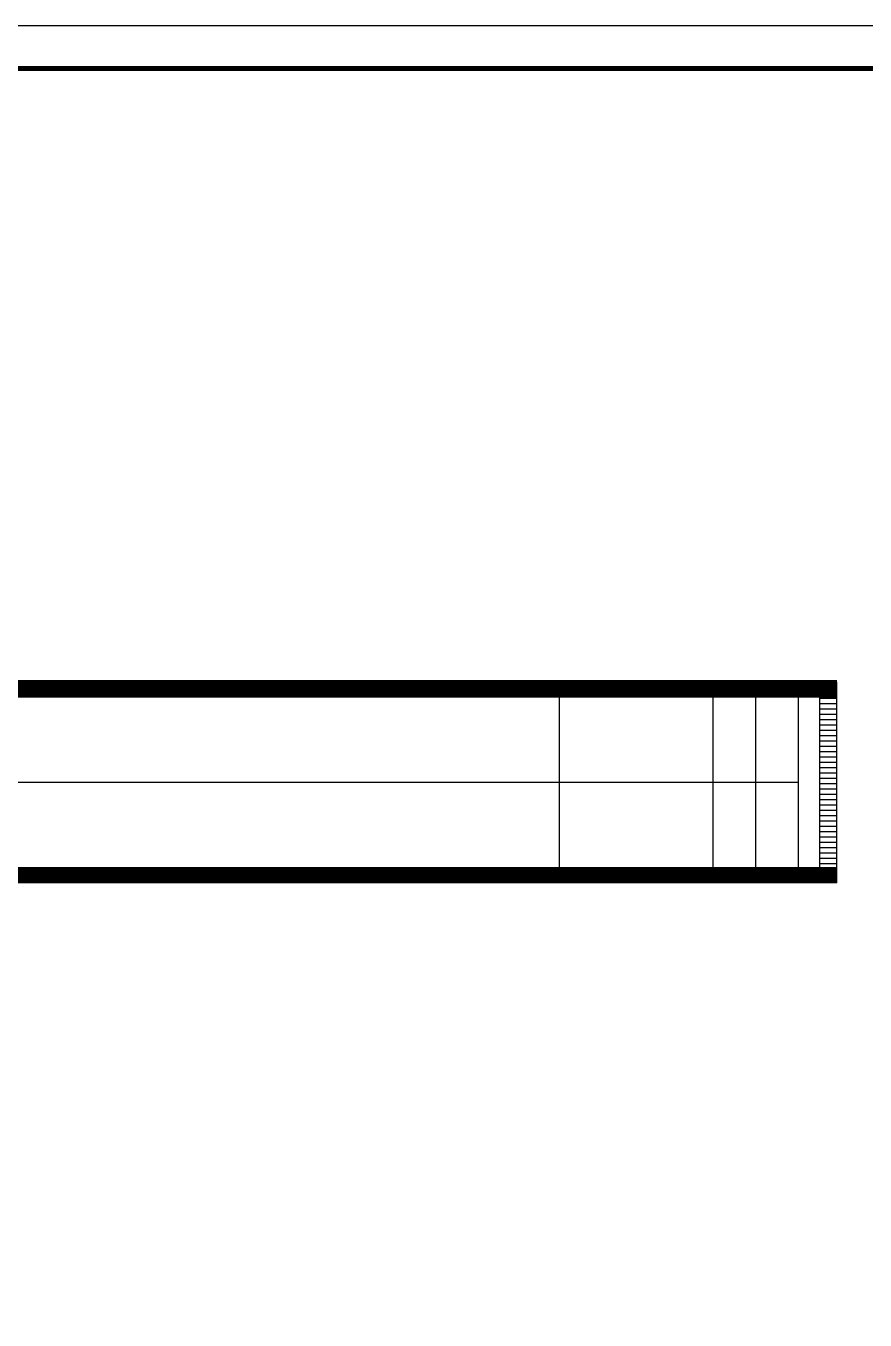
# Model space of a CAD drawing. Extents: x -1348811 to 123514, y -640545 to 749356.
# Drawn here: x -686452 to -666783, y 301303 to 331628 of the extents above; entities that cross this region are included whole.
import ezdxf

# ---------------------------------------------------------------- set-up
doc = ezdxf.new("R2010")
doc.units = 0
doc.header["$LTSCALE"] = 10
doc.header["$MEASUREMENT"] = 0
for name, color, linetype in [('A-STAIRS', 9, 'CONTINUOUS'), ('COLU_HATCH', 252, 'CONTINUOUS'), ('jlq', 1, 'CONTINUOUS'), ('STAIR', 9, 'CONTINUOUS'), ('STAIRS', 9, 'CONTINUOUS'), ('图框', 7, 'CONTINUOUS')]:
    doc.layers.add(name, color=color, linetype=linetype)

# ---------------------------------------------------------------- blocks, each defined once
blk = doc.blocks.new('TJAD_TK_A1')
at = {"layer": '图框'}
blk.add_line((1341.38, 950.45), (500.38, 950.45), dxfattribs=at)
at = {"layer": '图框', "const_width": 1.2}
blk.add_lwpolyline([(1331.38, 940.45), (525.38, 940.45), (525.38, 366.45), (1331.38, 366.45)], close=True, dxfattribs=at)
blk = doc.blocks.new('TJAD_图框_A1')
at = {"layer": '图框'}
blk.add_blockref('TJAD_TK_A1', (0, 0), dxfattribs=at)

msp = doc.modelspace()

# ---------------------------------------------------------------- hatches: boundary and pattern name
at = {"layer": 'STAIRS'}
h = msp.add_hatch(dxfattribs=at)
h.set_pattern_fill('ANSI31', color=252, scale=1000, angle=315, style=0)
h.paths.add_polyline_path([(-667443.7, 315897.5), (-667843.7, 315897.5), (-667843.7, 313547.5), (-667443.7, 313547.5)])
h.paths.add_polyline_path([(-667443.7, 313547.5), (-667843.7, 313547.5), (-667843.7, 311897.5), (-667443.7, 311897.5)])
h.paths.add_polyline_path([(-668477.3, 315246.8), (-667710.1, 315246.8), (-667710.1, 314796.8), (-668477.3, 314796.8)], flags=9)
h.paths.add_polyline_path([(-668134.9, 313075.7), (-667146.2, 313075.7), (-667146.2, 313521.9), (-668134.9, 313521.9)], flags=9)

# ---------------------------------------------------------------- linework, layer by layer
at = {"layer": 'A-STAIRS', "linetype": 'ByBlock'}
for p, q in [((-673943.7, 311897.5), (-673943.7, 315897.5)), ((-670343.7, 311897.5), (-670343.7, 315897.5)), ((-669343.7, 311897.5), (-669343.7, 315897.5)), ((-668343.7, 311897.5), (-668343.7, 315897.5)), ((-667843.7, 311897.5), (-667843.7, 315897.5)), ((-667443.7, 311897.5), (-667443.7, 315897.5))]:
    msp.add_line(p, q, dxfattribs=at)
msp.add_lwpolyline([(-668343.7, 313897.5), (-715943.7, 313897.5)], dxfattribs=at)
at = {"layer": 'COLU_HATCH'}
for points, const_width in [([(-667443.7, 316097.5), (-715793.7, 316097.5), (-715793.7, 319247.5), (-697393.7, 319247.5), (-697393.7, 320431.5)], 400), ([(-723618.7, 307652.3), (-723618.7, 311722.5), (-667443.7, 311722.5)], 350)]:
    msp.add_lwpolyline(points, dxfattribs=dict(at, const_width=const_width))
at = {"layer": 'jlq'}
for p, q in [((-667443.7, 316247.5), (-715643.7, 316247.5)), ((-667443.7, 315897.5), (-667443.7, 316247.5)), ((-667443.7, 315897.5), (-715993.7, 315897.5)), ((-667443.7, 311897.5), (-723793.7, 311897.5)), ((-667443.7, 311547.5), (-667443.7, 311897.5)), ((-667443.7, 311547.5), (-723443.7, 311547.5))]:
    msp.add_line(p, q, dxfattribs=at)

# ---------------------------------------------------------------- block references
at = {"layer": 'STAIR', "xscale": 100, "yscale": 100, "zscale": 100}
msp.add_blockref('TJAD_图框_A1', (-784297.3, 236582.9), dxfattribs=at)

doc.saveas('drawing.dxf')
